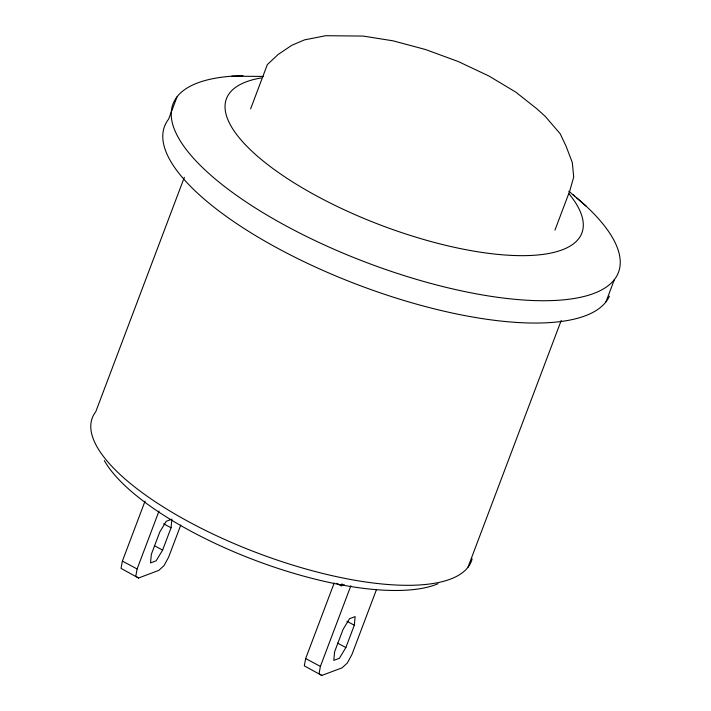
<?xml version="1.0" encoding="UTF-8"?>
<svg xmlns="http://www.w3.org/2000/svg" width="711" height="711" viewBox="0 0 711 711"><rect width="100%" height="100%" fill="white"/><g stroke="black" fill="none" stroke-linecap="round" stroke-linejoin="round"><path stroke-width="1.07" d="M171.049 527.766L171.884 519.163L166.258 521.279L159.788 532.006L151.354 554.322L150.519 562.934L156.144 560.819L162.615 550.092L171.049 527.766L163.672 523.847M354.309 625.209L355.145 616.606L349.519 618.721L343.049 629.439L334.614 651.765L333.779 660.377L339.405 658.262L345.875 647.534L354.309 625.209L346.941 621.29M145.053 501.122L122.381 561.121L121.048 568.4L138.538 578.007L158.802 570.391L164.019 565.627L168.649 557.113L180.772 525.047M159.015 511.031L137.125 568.96L135.792 576.239L138.538 578.007M334.179 583.047L305.65 658.564L304.308 665.834L321.799 675.45L342.071 667.833L347.288 663.07L351.918 654.555L376.546 589.383M350.879 585.722L320.394 666.403L319.061 673.681L321.799 675.45M177.075 96.785L168.64 119.101A238.105 79.872 20.7 0 0 345.368 279.885A238.105 79.872 20.7 0 0 609.398 296.185M184.345 177.323L95.763 411.749A202.644 67.98 20.7 0 0 251.463 550.678A202.644 67.98 20.7 0 0 472.148 558.846M250.619 108.872L267.345 64.594L278.117 54.498L291.821 45.282L304.566 39.869L325.7 35.71L363.134 36.065L393.085 40.838L425.534 49.521L458.257 61.537L489.035 76.068L515.768 92.119L536.636 108.596L545.168 116.302L560.144 133.712L565.974 145.951L572.311 162.526L573.706 177.092L569.742 191.001L554.953 230.124M336.579 583.358L341.182 585.811L341.955 583.784M467.945 567.316L561.228 320.448M605.941 301.899L614.375 279.583M341.182 585.811L344.257 584.655M231.857 76.193L263.568 76.433M154.323 545.684L162.615 550.092M337.583 643.126L345.875 647.534M122.381 561.121L137.125 568.96M305.65 658.564L320.394 666.403M568.827 191.206L586.379 206.377M437.994 583.74A189.979 63.732 20.7 0 1 259.177 561.823A189.979 63.732 20.7 0 1 104.321 460.577M569.084 193.907A189.979 63.732 20.7 0 1 501.575 254.734A189.979 63.732 20.7 0 1 272.944 168.56A189.979 63.732 20.7 0 1 261.346 77.926M576.443 197.569A238.105 79.872 20.7 0 1 535.65 300.611A238.105 79.872 20.7 0 1 225.538 187.26A238.105 79.872 20.7 0 1 242.984 75.686M573.137 194.823A238.105 79.872 20.7 0 1 574.808 196.192"/></g></svg>
